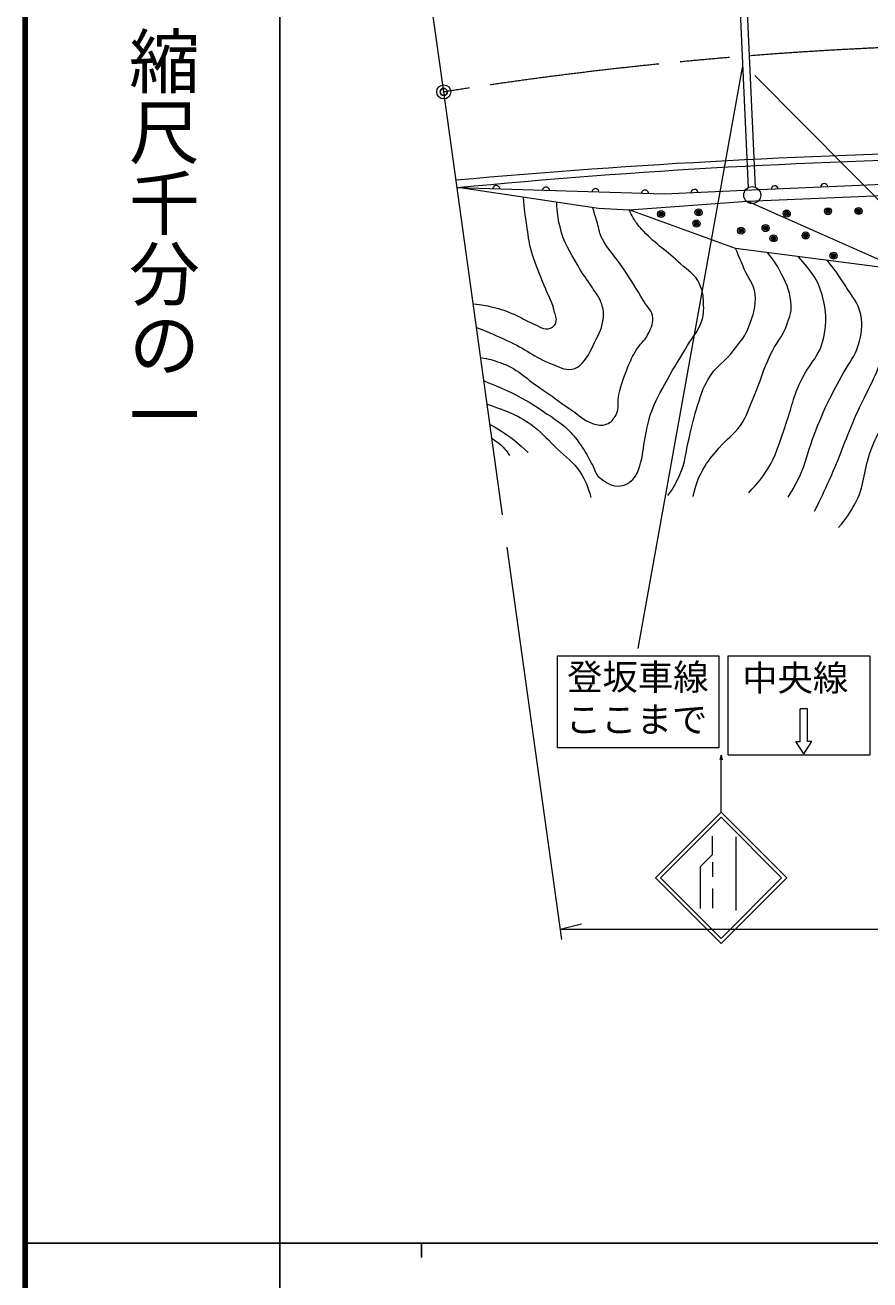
# Model space of a CAD drawing. Units: millimetres, scale not verified. Extents: x 40000 to 680000, y 20000 to 380000.
# Drawn here: x 40000 to 99659, y 202409 to 291047 of the extents above; entities that cross this region are included whole.
import ezdxf
from ezdxf.enums import TextEntityAlignment as Align

# ---------------------------------------------------------------- set-up
doc = ezdxf.new("R2010")
doc.units = ezdxf.units.MM
doc.header["$LTSCALE"] = 1000
doc.header["$PDMODE"] = 32
doc.header["$PDSIZE"] = 500
doc.linetypes.add('CHAIN', pattern=[18.5, 12, -1.5, 3.5, -1.5])
for name, color, linetype, lineweight in [('M-BGD', 7, 'Continuous', 13), ('M-BMK', 2, 'CHAIN', 13), ('M-BMK-SRVR', 3, 'Continuous', 13), ('M-STR-HTXT', 7, 'Continuous', 13), ('M-STR-STRC', 7, 'Continuous', 13), ('M-TTL', 2, 'Continuous', 140), ('M-TTL-BAND', 7, 'Continuous', 25)]:
    doc.layers.add(name, color=color, linetype=linetype, lineweight=lineweight)
doc.layers.add('M-OTRS', color=6, linetype='Continuous')
doc.styles.add('@ＭＳ ゴシック', font='')
doc.styles.add('ＭＳ ゴシック', font='')
doc.styles.get('@ＭＳ ゴシック').set_extended_font_data('@MS Gothic')
doc.styles.get('ＭＳ ゴシック').set_extended_font_data('MS Gothic')

msp = doc.modelspace()

# ---------------------------------------------------------------- linework, layer by layer
at = {"layer": 'M-BGD'}
for p, q in [((90241, 297425), (91052, 279562)), ((90739, 297462), (91550, 279603)), ((70714, 279567), (80487, 278121)), ((82665, 277996), (91007, 278607)), ((91007, 278607), (103906, 279151)), ((80487, 278121), (82665, 277996)), ((90179, 275274), (82665, 277996)), ((101755, 273776), (90179, 275274))]:
    msp.add_line(p, q, dxfattribs=at)
for points in [[(166101, 279885), (161634, 278281), (154373, 278780), (143125, 279379), (131532, 279832), (114898, 280108), (102773, 279891), (90770, 279352)], [(90770, 279352), (85156, 279100), (70510, 279547)]]:
    msp.add_lwpolyline(points, dxfattribs=at)
for centre, radius in [((91346, 279039), 600), ((84915, 277703), 150), ((84915, 277703), 120), ((84915, 277703), 90), ((84915, 277703), 60), ((84915, 277703), 30), ((84915, 277703), 20), ((87556, 277816), 150), ((87556, 277816), 120), ((87556, 277816), 90), ((87556, 277816), 60), ((87556, 277816), 30), ((87556, 277816), 20), ((93787, 277735), 150), ((93787, 277735), 120), ((93787, 277735), 90), ((93787, 277735), 60), ((93787, 277735), 30), ((93787, 277735), 20), ((96702, 277896), 150), ((96702, 277896), 120), ((96702, 277896), 90), ((96702, 277896), 60), ((96702, 277896), 30), ((96702, 277896), 20), ((98860, 277912), 150), ((98860, 277912), 120), ((98860, 277912), 90), ((98860, 277912), 60), ((98860, 277912), 30), ((98860, 277912), 20), ((87411, 277027), 150), ((87411, 277027), 120), ((87411, 277027), 90), ((87411, 277027), 60), ((87411, 277027), 30), ((87411, 277027), 20), ((90567, 276528), 150), ((90567, 276528), 120), ((90567, 276528), 90), ((90567, 276528), 60), ((90567, 276528), 30), ((92290, 276705), 150), ((92290, 276705), 120), ((92290, 276705), 90), ((92290, 276705), 60), ((92290, 276705), 30), ((92290, 276705), 20), ((90567, 276528), 20), ((92854, 275980), 150), ((92854, 275980), 120), ((92854, 275980), 90), ((92854, 275980), 60), ((92854, 275980), 30), ((92854, 275980), 20), ((95124, 276189), 150), ((95124, 276189), 120), ((95124, 276189), 90), ((95124, 276189), 60), ((95124, 276189), 30), ((95124, 276189), 20), ((97089, 274756), 150), ((97089, 274756), 120), ((97089, 274756), 90), ((97089, 274756), 60), ((97089, 274756), 30), ((97089, 274756), 20)]:
    msp.add_circle(centre, radius, dxfattribs=at)
for centre, radius, start, end in [((116841, -234484), 516664, 90.89147, 95.15328), ((115160, -180787), 462494, 90.78267, 95.54003), ((73281, 279462), 250, 358.25243, 178.25243), ((76780, 279356), 250, 358.25243, 178.25243), ((80278, 279249), 250, 358.25243, 178.25243), ((83777, 279142), 250, 358.25243, 178.25243), ((87274, 279195), 250, 2.56922, 182.56922), ((92936, 279449), 250, 2.56922, 182.56922), ((96432, 279606), 250, 2.56922, 182.56922)]:
    msp.add_arc(centre, radius, start, end, dxfattribs=at)
for points, knots in [([(71651, 271348), (72285, 271284), (72489, 271256), (73013, 271133), (73642, 270985), (73980, 270841), (74577, 270594), (75080, 270385), (75321, 270179), (75826, 269976), (76308, 269782), (76626, 269472), (77115, 269647), (77313, 269718), (77419, 269841), (77483, 270041), (77582, 270353), (77444, 270553), (77365, 270870), (77154, 271713), (76843, 272121), (76536, 272934), (76212, 273792), (75981, 274258), (75741, 275143), (75556, 275822), (75530, 276221), (75425, 276918), (75310, 277690), (75286, 277952), (75194, 278904)], [0, 0, 0, 0, 1, 1, 1, 2, 2, 2, 3, 3, 3, 4, 4, 4, 5, 5, 5, 6, 6, 6, 7, 7, 7, 8, 8, 8, 9, 9, 9, 10, 10, 10, 10]), ([(71883, 269682), (72936, 269270), (73231, 269141), (74077, 268753), (75336, 268175), (75923, 267602), (77213, 267096), (77735, 266892), (78046, 266664), (78603, 266735), (78934, 266777), (79108, 266928), (79339, 267169), (79800, 267650), (79935, 268026), (80220, 268628), (80534, 269292), (80783, 269671), (80838, 270403), (80870, 270828), (80814, 271081), (80667, 271481), (80508, 271914), (80306, 272102), (80062, 272494), (79681, 273107), (79398, 273408), (79047, 274038), (78470, 275072), (78036, 275635), (77775, 276790), (77621, 277468), (77573, 277763), (77550, 278556)], [0, 0, 0, 0, 1, 1, 1, 2, 2, 2, 3, 3, 3, 4, 4, 4, 5, 5, 5, 6, 6, 6, 7, 7, 7, 8, 8, 8, 9, 9, 9, 10, 10, 10, 11, 11, 11, 11]), ([(72179, 267556), (72796, 267463), (73021, 267385), (73542, 267210), (74774, 266795), (75271, 266149), (76352, 265427), (77235, 264839), (77691, 264453), (78571, 263860), (79147, 263470), (79424, 263146), (80080, 262913), (80436, 262786), (80689, 262729), (81046, 262854), (81401, 262978), (81556, 263195), (81736, 263524), (82008, 264022), (81806, 264411), (81933, 264964), (82111, 265738), (82269, 266160), (82564, 266897), (82757, 267376), (82891, 267636), (83156, 268080), (83427, 268534), (83731, 268691), (83965, 269165), (84179, 269597), (84338, 269866), (84320, 270348), (84299, 270878), (83953, 271091), (83689, 271551), (83145, 272494), (82799, 272999), (82200, 273908), (81628, 274775), (81142, 275161), (80691, 276097), (80523, 276444), (80527, 276676), (80417, 277046), (80286, 277491), (80241, 277632), (80070, 278183)], [0, 0, 0, 0, 1, 1, 1, 2, 2, 2, 3, 3, 3, 4, 4, 4, 5, 5, 5, 6, 6, 6, 7, 7, 7, 8, 8, 8, 9, 9, 9, 10, 10, 10, 11, 11, 11, 12, 12, 12, 13, 13, 13, 14, 14, 14, 15, 15, 15, 16, 16, 16, 16]), ([(72408, 265908), (73325, 265560), (73598, 265442), (74334, 265084), (75373, 264579), (75924, 264227), (76878, 263575), (77544, 263120), (77942, 262881), (78505, 262303), (78890, 261907), (79059, 261640), (79373, 261185), (79691, 260724), (79805, 260424), (80083, 259936), (80272, 259603), (80259, 259309), (80569, 259082), (81073, 258713), (81436, 258407), (82055, 258490), (82430, 258541), (82642, 258682), (82909, 258950), (83211, 259253), (83271, 259519), (83409, 259923), (83665, 260676), (83630, 261143), (83790, 261922), (83922, 262562), (83957, 262934), (84172, 263552), (84523, 264565), (84860, 265079), (85368, 266024), (85884, 266982), (86234, 267484), (86788, 268420), (87161, 269050), (87489, 269347), (87741, 270034), (87929, 270544), (87936, 270872), (87912, 271414), (87889, 271954), (87859, 272280), (87629, 272769), (87305, 273459), (86840, 273662), (86288, 274189), (85305, 275127), (84604, 275494), (83675, 276486), (83356, 276827), (83177, 277027), (82945, 277433), (82824, 277646), (82778, 277730), (82665, 277996)], [0, 0, 0, 0, 1, 1, 1, 2, 2, 2, 3, 3, 3, 4, 4, 4, 5, 5, 5, 6, 6, 6, 7, 7, 7, 8, 8, 8, 9, 9, 9, 10, 10, 10, 11, 11, 11, 12, 12, 12, 13, 13, 13, 14, 14, 14, 15, 15, 15, 16, 16, 16, 17, 17, 17, 18, 18, 18, 19, 19, 19, 20, 20, 20, 20]), ([(85389, 257808), (85816, 258410), (85945, 258647), (86218, 259228), (86666, 260186), (86623, 260827), (86888, 261851), (87132, 262792), (87221, 263332), (87519, 264257), (87743, 264951), (87851, 265357), (88210, 265993), (88761, 266970), (89446, 267243), (90103, 268152), (90535, 268750), (90860, 269055), (91109, 269750), (91416, 270609), (91652, 271136), (91552, 272042), (91470, 272793), (91077, 273121), (90783, 273817), (90543, 274385), (90468, 274566), (90179, 275274)], [0, 0, 0, 0, 1, 1, 1, 2, 2, 2, 3, 3, 3, 4, 4, 4, 5, 5, 5, 6, 6, 6, 7, 7, 7, 8, 8, 8, 9, 9, 9, 9]), ([(87169, 257744), (87406, 258617), (87489, 258947), (87869, 259637), (88226, 260284), (88521, 260589), (88993, 261156), (89548, 261822), (90007, 262069), (90512, 262773), (91018, 263479), (91117, 263986), (91459, 264785), (91947, 265926), (92095, 266619), (92622, 267743), (93026, 268604), (93476, 268981), (93791, 269878), (94006, 270491), (94180, 270872), (94087, 271515), (93957, 272407), (93734, 272895), (93298, 273684), (93002, 274219), (92866, 274426), (92427, 274983)], [0, 0, 0, 0, 1, 1, 1, 2, 2, 2, 3, 3, 3, 4, 4, 4, 5, 5, 5, 6, 6, 6, 7, 7, 7, 8, 8, 8, 9, 9, 9, 9]), ([(91100, 258010), (91773, 258714), (92000, 258991), (92455, 259706), (93066, 260668), (93168, 261336), (93572, 262402), (94048, 263656), (94141, 264423), (94663, 265659), (95237, 267016), (96108, 267560), (96409, 269002), (96640, 270111), (96608, 270807), (96313, 271901), (95979, 273138), (95501, 273649), (94603, 274702)], [0, 0, 0, 0, 1, 1, 1, 2, 2, 2, 3, 3, 3, 4, 4, 4, 5, 5, 5, 6, 6, 6, 6]), ([(93892, 257706), (94302, 258371), (94416, 258592), (94700, 259185), (95166, 260157), (95221, 260784), (95608, 261789), (95997, 262801), (96208, 263372), (96673, 264352), (97085, 265223), (97375, 265681), (97826, 266532), (98219, 267271), (98600, 267620), (98832, 268425), (99068, 269242), (99187, 269763), (99010, 270594), (98818, 271491), (98391, 271887), (97905, 272665), (97456, 273385), (97270, 273631), (96647, 274437)], [0, 0, 0, 0, 1, 1, 1, 2, 2, 2, 3, 3, 3, 4, 4, 4, 5, 5, 5, 6, 6, 6, 7, 7, 7, 8, 8, 8, 8]), ([(95746, 256715), (96275, 257767), (96409, 258060), (96811, 258934), (97572, 260592), (97851, 261585), (98579, 263259), (99237, 264772), (99742, 265559), (100371, 267085), (100903, 268374), (101342, 269082), (101521, 270466), (101639, 271387), (101527, 271976), (101115, 272808), (100874, 273293), (100738, 273509), (100342, 273958)], [0, 0, 0, 0, 1, 1, 1, 2, 2, 2, 3, 3, 3, 4, 4, 4, 5, 5, 5, 6, 6, 6, 6]), ([(97443, 255557), (98027, 256233), (98209, 256524), (98597, 257209), (99322, 258487), (99163, 259435), (99662, 260818), (100160, 262196), (100656, 262877), (101220, 264229), (101773, 265556), (102071, 266306), (102522, 267671), (102975, 269043), (103476, 269778), (103567, 271221), (103624, 272127), (103612, 272528), (103455, 273543)], [0, 0, 0, 0, 1, 1, 1, 2, 2, 2, 3, 3, 3, 4, 4, 4, 5, 5, 5, 6, 6, 6, 6]), ([(72635, 264279), (74170, 263704), (74804, 263546), (75939, 262666), (76633, 262129), (76944, 261736), (77571, 261123), (78218, 260491), (78706, 260231), (79189, 259466), (79596, 258822), (79714, 258491), (79958, 257672)], [0, 0, 0, 0, 1, 1, 1, 2, 2, 2, 3, 3, 3, 4, 4, 4, 4]), ([(72835, 262844), (73319, 262576), (73460, 262484), (73844, 262227), (74546, 261760), (74764, 261536), (75520, 260867)], [0, 0, 0, 0, 1, 1, 1, 2, 2, 2, 2]), ([(72974, 261844), (73401, 261550), (73571, 261461), (73864, 261123), (74015, 260948), (74075, 260876), (74219, 260650)], [0, 0, 0, 0, 1, 1, 1, 2, 2, 2, 2])]:
    msp.add_open_spline(points, degree=3, knots=knots, dxfattribs=at)
for p in [(84915, 277703), (87556, 277816), (93787, 277735), (96702, 277896), (98860, 277912), (87411, 277027), (90567, 276528), (92290, 276705), (92854, 275980), (95124, 276189), (97089, 274756)]:
    msp.add_point(p, dxfattribs=at)
at = {"layer": 'M-BMK'}
msp.add_arc((113042, 10568), 279166, 88.22013, 98.95953, dxfattribs=at)
at = {"layer": 'M-BMK-SRVR'}
for p, q in [((69566, 286328), (64202, 324866)), ((73725, 256444), (69566, 286328))]:
    msp.add_line(p, q, dxfattribs=at)
msp.add_circle((69566, 286328), 500, dxfattribs=at)
msp.add_point((69566, 286328), dxfattribs=at)
at = {"layer": 'M-OTRS'}
msp.add_point((69566, 286328), dxfattribs=at)
at = {"layer": 'M-STR-HTXT'}
for p, q in [((77898, 226463), (74042, 254166)), ((77797, 227194), (79297, 227569)), ((77797, 227194), (174744, 227194))]:
    msp.add_line(p, q, dxfattribs=at)
at = {"layer": 'M-STR-STRC'}
for p, q in [((83303, 247015), (90667, 288048)), ((131666, 247005), (91538, 287477)), ((91007, 278607), (180815, 238868)), ((77586, 246484), (88986, 246484)), ((77586, 239984), (77586, 246484)), ((88986, 246484), (88986, 239984)), ((89646, 246484), (99646, 246484)), ((89646, 239484), (89646, 246484)), ((99646, 246484), (99646, 239484)), ((94728, 240434), (94728, 242749)), ((95247, 242749), (94728, 242749)), ((95247, 240434), (95247, 242749)), ((94988, 239568), (94428, 240434)), ((94428, 240434), (94728, 240434)), ((94988, 239568), (95547, 240434)), ((95547, 240434), (95247, 240434)), ((88986, 239984), (77586, 239984)), ((89151, 239484), (89068, 239151)), ((89151, 235441), (89151, 239484)), ((89151, 239484), (89235, 239151)), ((99646, 239484), (89646, 239484)), ((84518, 230808), (89151, 235441)), ((84518, 230808), (89151, 235441)), ((84875, 230808), (89151, 235085)), ((84875, 230808), (89151, 235085)), ((89151, 235441), (93784, 230808)), ((89151, 235441), (93784, 230808)), ((89151, 235085), (93428, 230808)), ((89151, 235085), (93428, 230808)), ((88542, 232456), (88542, 233746)), ((90187, 233698), (90187, 228494)), ((87702, 231616), (88542, 232456)), ((87702, 228636), (87702, 231616)), ((88542, 231908), (88542, 230874)), ((89151, 226175), (84518, 230808)), ((89151, 226175), (84518, 230808)), ((89151, 226531), (84875, 230808)), ((89151, 226531), (84875, 230808)), ((93784, 230808), (89151, 226175)), ((93428, 230808), (89151, 226531)), ((93784, 230808), (89151, 226175)), ((93428, 230808), (89151, 226531)), ((88542, 230049), (88542, 228659))]:
    msp.add_line(p, q, dxfattribs=at)
at = {"layer": 'M-TTL'}
msp.add_line((40000, 380000), (40000, 20000), dxfattribs=at)
at = {"layer": 'M-TTL-BAND'}
for p, q in [((58000, 370000), (58000, 20000)), ((40000, 205000), (579000, 205000)), ((68000, 205000), (68000, 204000))]:
    msp.add_line(p, q, dxfattribs=at)

# ---------------------------------------------------------------- texts
at = {"layer": 'M-STR-STRC', "style": 'ＭＳ ゴシック'}
for s, p in [('登坂車線', (78273, 243525)), ('中央線', (90636, 243463)), ('ここまで', (78181, 240532))]:
    msp.add_text(s, height=1833, dxfattribs=at).set_placement(p, align=Align.BOTTOM_LEFT)
at = {"layer": 'M-TTL-BAND', "style": '@ＭＳ ゴシック'}
msp.add_text('縮尺千分の一', height=3666, rotation=270, dxfattribs=at).set_placement((49777, 261030), align=Align.MIDDLE_RIGHT)

doc.saveas('drawing.dxf')
